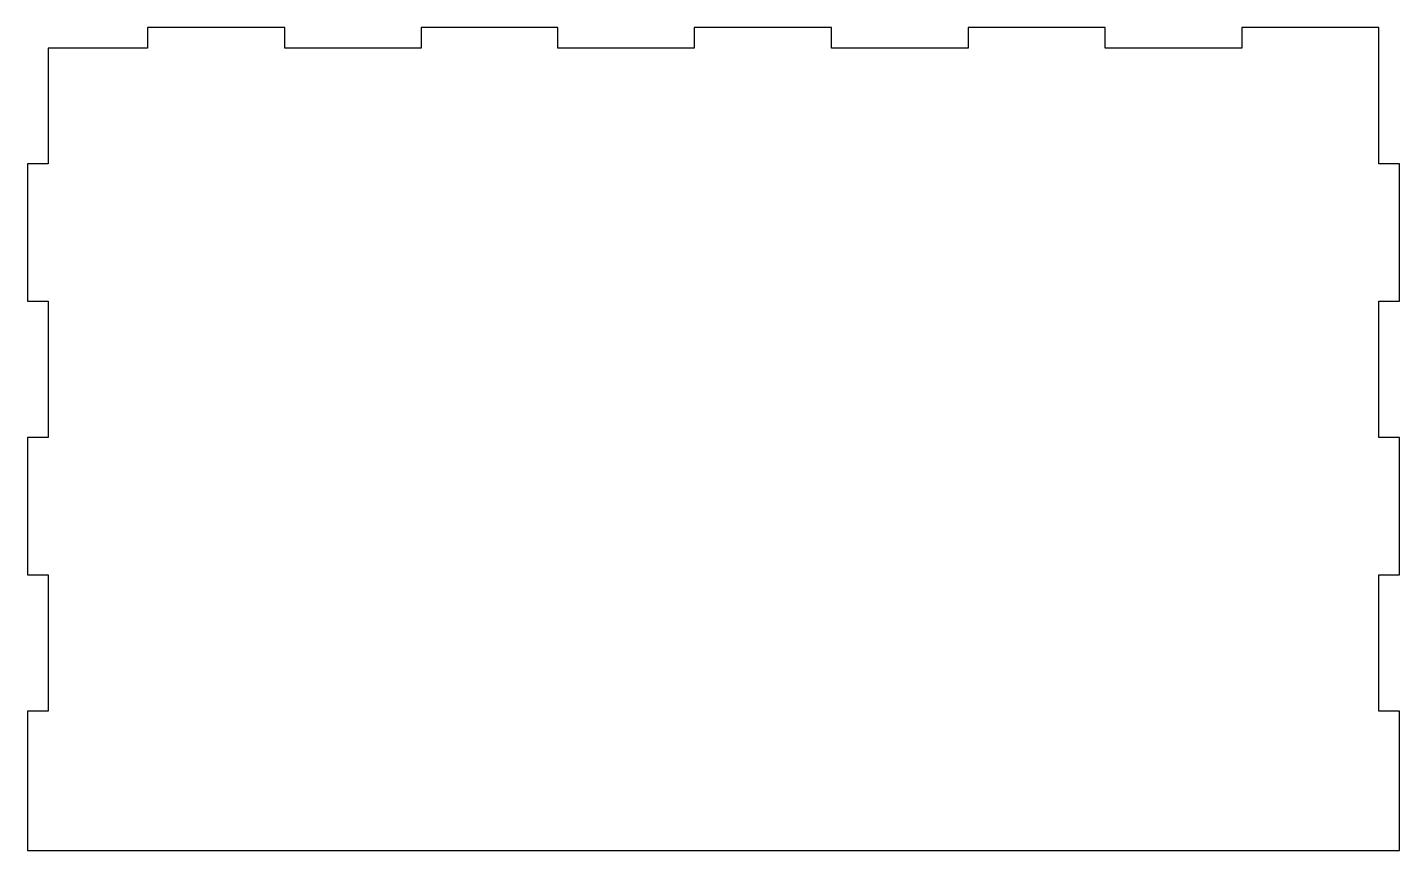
# Model space of a CAD drawing. Header units: millimetres. Extents: x 27 to 227, y 16 to 136.
import ezdxf

# ---------------------------------------------------------------- set-up
doc = ezdxf.new("R2010")
doc.units = ezdxf.units.MM

msp = doc.modelspace()

# ---------------------------------------------------------------- linework, layer by layer
msp.add_lwpolyline([(26.78, 75.95), (26.78, 55.95), (29.78, 55.95), (29.78, 36.05), (26.78, 36.05), (26.78, 15.75), (226.78, 15.75), (226.78, 36.05), (223.78, 36.05), (223.78, 55.95), (226.78, 55.95), (226.78, 75.95), (223.78, 75.95), (223.78, 95.85), (226.78, 95.85), (226.78, 115.85), (223.78, 115.85), (223.78, 135.75), (203.78, 135.75), (203.78, 132.75), (183.88, 132.75), (183.88, 135.75), (163.88, 135.75), (163.88, 132.75), (143.98, 132.75), (143.98, 135.75), (123.98, 135.75), (123.98, 132.75), (104.08, 132.75), (104.08, 135.75), (84.18, 135.75), (84.18, 132.75), (64.28, 132.75), (64.28, 135.75), (44.28, 135.75), (44.28, 132.75), (29.78, 132.75), (29.78, 115.85), (26.78, 115.85), (26.78, 95.85), (29.78, 95.85), (29.78, 75.95)], close=True)

doc.saveas('drawing.dxf')
